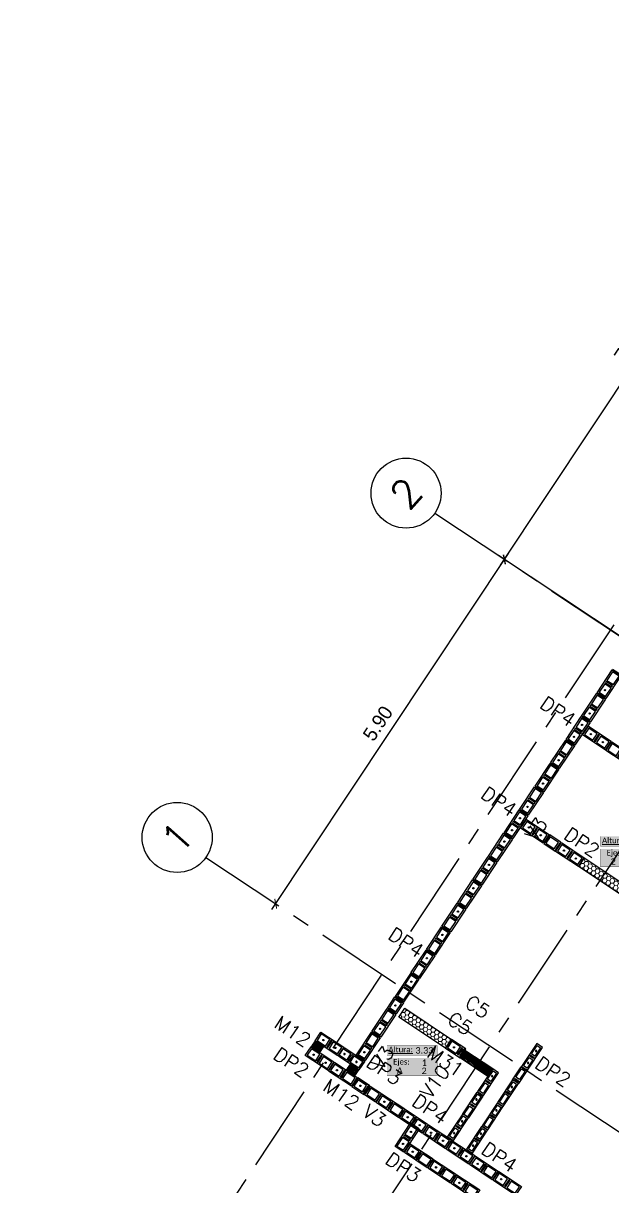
# Model space of a CAD drawing. Header units: metres. Extents: x -32.5 to 8.2, y -20.5 to 12.4.
# Drawn here: x -31.72 to -23.32, y -7.75 to 8.84 of the extents above; entities that cross this region are included whole.
import ezdxf
from ezdxf.enums import TextEntityAlignment as Align
from ezdxf.xclip import XClip

# ---------------------------------------------------------------- set-up
doc = ezdxf.new("R2010")
doc.units = ezdxf.units.M
doc.header["$XCLIPFRAME"] = 2
doc.linetypes.add('CENTER', pattern=[2, 1.25, -0.25, 0.25, -0.25])
for name, color, linetype in [('BLOKS 008', 8, 'Continuous'), ('l1', 1, 'Continuous'), ('MOCHETAS 004', 4, 'Continuous'), ('N2 Muro de 15cm - Vano puerta', 2, 'Continuous'), ('S-cotas 001', 1, 'Continuous'), ('S-eje 002', 2, 'Continuous'), ('S-ejes 008', 8, 'CENTER'), ('S-hatch 002', 2, 'Continuous'), ('S-text 003', 3, 'Continuous'), ('S-text 006', 6, 'Continuous'), ('TEX5', 4, 'Continuous')]:
    doc.layers.add(name, color=color, linetype=linetype)
doc.styles.add('carlos mini 02', font='calibri.ttf')
doc.styles.add('ROMANS', font='romans')
doc.styles.add('ROTULOS', font='GOTHIC.TTF')
doc.dimstyles.new('DIM_100_2', dxfattribs={"dimtxt": 0.2, "dimasz": 0.1, "dimexe": 0.1, "dimexo": 0.1, "dimgap": 0.15, "dimtad": 0, "dimzin": 0, "dimdsep": 46, "dimtxsty": 'ROTULOS', "dimblk": 'ARCHTICK', "dimcen": 0.1, "dimdle": 0.1, "dimclrd": 256, "dimclre": 256, "dimclrt": 1, "dimaunit": 1, "dimadec": 3, "dimazin": 0, "dimtfac": 1, "dimtix": 1, "dimtmove": 2, "dimatfit": 0, "dimldrblk": 'FLECHA', "dimfxl": 0.25, "dimtvp": 1, "dimtolj": 1, "dimtzin": 0, "dimlwd": -1, "dimlwe": -1, "dimarcsym": 0})
pattern_1 = [(356.3867, (-0.585994, 0.38952), (0.0492632, 0.02444025), [0.03175, -0.0635]), (116.3867, (-0.585994, 0.38952), (-0.04579747, 0.03044304), [0.03175, -0.0635]), (56.3867, (-0.585994, 0.38952), (0.0034657, 0.0548833), [-0.0635, 0.03175])]

# ---------------------------------------------------------------- blocks, each defined once
blk = doc.blocks.new('*U15')
for points in [[(-0.075, 0.4), (0.075, 0.4), (0.075, 0.01), (-0.075, 0.01)], [(0.055, 0.38), (-0.055, 0.38), (-0.055, 0.235), (0.055, 0.235)], [(0.055, 0.215), (-0.055, 0.215), (-0.055, 0.195), (0.055, 0.195)], [(0.055, 0.175), (-0.055, 0.175), (-0.055, 0.03), (0.055, 0.03)]]:
    blk.add_lwpolyline(points, close=True)
at = {"color": 251}
blk.add_lwpolyline([(-0.075, 0), (0.075, 0)], dxfattribs=at)
at = {"color": 3}
for centre in [(0, 0.307), (0, 0.102)]:
    blk.add_circle(centre, 0.00953, dxfattribs=at)
blk = doc.blocks.new('*U86')
for points in [[(-0.075, 0.4), (0.075, 0.4), (0.075, 0.01), (-0.075, 0.01)], [(0.055, 0.38), (-0.055, 0.38), (-0.055, 0.235), (0.055, 0.235)], [(0.055, 0.215), (-0.055, 0.215), (-0.055, 0.195), (0.055, 0.195)], [(0.055, 0.175), (-0.055, 0.175), (-0.055, 0.03), (0.055, 0.03)]]:
    blk.add_lwpolyline(points, close=True)
at = {"color": 251}
blk.add_lwpolyline([(-0.075, 0), (0.075, 0)], dxfattribs=at)
at = {"color": 3}
blk.add_circle((0, 0.307), 0.00953, dxfattribs=at)
blk = doc.blocks.new('*U17')
for points in [[(-0.075, 0.4), (0.075, 0.4), (0.075, 0.01), (-0.075, 0.01)], [(0.055, 0.38), (-0.055, 0.38), (-0.055, 0.235), (0.055, 0.235)], [(0.055, 0.215), (-0.055, 0.215), (-0.055, 0.195), (0.055, 0.195)], [(0.055, 0.175), (-0.055, 0.175), (-0.055, 0.03), (0.055, 0.03)]]:
    blk.add_lwpolyline(points, close=True)
blk = doc.blocks.new('*U117')
for points in [[(-0.075, 0.4), (0.075, 0.4), (0.075, 0.01), (-0.075, 0.01)], [(0.055, 0.38), (-0.055, 0.38), (-0.055, 0.235), (0.055, 0.235)], [(0.055, 0.215), (-0.055, 0.215), (-0.055, 0.195), (0.055, 0.195)], [(0.055, 0.175), (-0.055, 0.175), (-0.055, 0.03), (0.055, 0.03)]]:
    blk.add_lwpolyline(points, close=True)
at = {"color": 251}
blk.add_lwpolyline([(-0.075, 0), (0.075, 0)], dxfattribs=at)
at = {"color": 3}
blk.add_circle((0, 0.102), 0.00953, dxfattribs=at)
blk = doc.blocks.new('*U387')
for points in [[(-0.075, 0.4), (0.075, 0.4), (0.075, 0.01), (-0.075, 0.01)], [(0.055, 0.38), (-0.055, 0.38), (-0.055, 0.235), (0.055, 0.235)], [(0.055, 0.215), (-0.055, 0.215), (-0.055, 0.195), (0.055, 0.195)], [(0.055, 0.175), (-0.055, 0.175), (-0.055, 0.03), (0.055, 0.03)]]:
    blk.add_lwpolyline(points, close=True)
at = {"color": 251}
blk.add_lwpolyline([(-0.075, 0), (0.075, 0)], dxfattribs=at)
at = {"color": 3}
for centre in [(0, 0.307), (0, 0.102)]:
    blk.add_circle(centre, 0.00953, dxfattribs=at)
blk = doc.blocks.new('*U390')
for points in [[(-0.075, 0.4), (0.075, 0.4), (0.075, 0.01), (-0.075, 0.01)], [(0.055, 0.38), (-0.055, 0.38), (-0.055, 0.235), (0.055, 0.235)], [(0.055, 0.215), (-0.055, 0.215), (-0.055, 0.195), (0.055, 0.195)], [(0.055, 0.175), (-0.055, 0.175), (-0.055, 0.03), (0.055, 0.03)]]:
    blk.add_lwpolyline(points, close=True)
at = {"color": 251}
blk.add_lwpolyline([(-0.075, 0), (0.075, 0)], dxfattribs=at)
at = {"color": 3}
for centre in [(0, 0.307), (0, 0.102)]:
    blk.add_circle(centre, 0.00953, dxfattribs=at)
blk = doc.blocks.new('*U389')
for points in [[(-0.075, 0.4), (0.075, 0.4), (0.075, 0.01), (-0.075, 0.01)], [(0.055, 0.38), (-0.055, 0.38), (-0.055, 0.235), (0.055, 0.235)], [(0.055, 0.215), (-0.055, 0.215), (-0.055, 0.195), (0.055, 0.195)], [(0.055, 0.175), (-0.055, 0.175), (-0.055, 0.03), (0.055, 0.03)]]:
    blk.add_lwpolyline(points, close=True)
at = {"color": 251}
blk.add_lwpolyline([(-0.075, 0), (0.075, 0)], dxfattribs=at)
at = {"color": 3}
for centre in [(0, 0.307), (0, 0.102)]:
    blk.add_circle(centre, 0.00953, dxfattribs=at)
blk = doc.blocks.new('*U126')
for points in [[(-0.075, 0.4), (0.075, 0.4), (0.075, 0.01), (-0.075, 0.01)], [(0.055, 0.38), (-0.055, 0.38), (-0.055, 0.235), (0.055, 0.235)], [(0.055, 0.215), (-0.055, 0.215), (-0.055, 0.195), (0.055, 0.195)], [(0.055, 0.175), (-0.055, 0.175), (-0.055, 0.03), (0.055, 0.03)]]:
    blk.add_lwpolyline(points, close=True)
at = {"color": 251}
blk.add_lwpolyline([(-0.075, 0), (0.075, 0)], dxfattribs=at)
at = {"color": 3}
blk.add_circle((0, 0.102), 0.00953, dxfattribs=at)
blk = doc.blocks.new('*U123')
for points in [[(-0.075, 0.4), (0.075, 0.4), (0.075, 0.01), (-0.075, 0.01)], [(0.055, 0.38), (-0.055, 0.38), (-0.055, 0.235), (0.055, 0.235)], [(0.055, 0.215), (-0.055, 0.215), (-0.055, 0.195), (0.055, 0.195)], [(0.055, 0.175), (-0.055, 0.175), (-0.055, 0.03), (0.055, 0.03)]]:
    blk.add_lwpolyline(points, close=True)
at = {"color": 251}
blk.add_lwpolyline([(-0.075, 0), (0.075, 0)], dxfattribs=at)
at = {"color": 3}
for centre in [(0, 0.307), (0, 0.102)]:
    blk.add_circle(centre, 0.00953, dxfattribs=at)
blk = doc.blocks.new('*U124')
for points in [[(-0.075, 0.4), (0.075, 0.4), (0.075, 0.01), (-0.075, 0.01)], [(0.055, 0.38), (-0.055, 0.38), (-0.055, 0.235), (0.055, 0.235)], [(0.055, 0.215), (-0.055, 0.215), (-0.055, 0.195), (0.055, 0.195)], [(0.055, 0.175), (-0.055, 0.175), (-0.055, 0.03), (0.055, 0.03)]]:
    blk.add_lwpolyline(points, close=True)
at = {"color": 3}
blk.add_circle((0, 0.307), 0.00953, dxfattribs=at)
blk = doc.blocks.new('*U125')
for points in [[(-0.075, 0.4), (0.075, 0.4), (0.075, 0.21), (-0.075, 0.21)], [(0.055, 0.38), (-0.055, 0.38), (-0.055, 0.235), (0.055, 0.235)]]:
    blk.add_lwpolyline(points, close=True)
at = {"color": 251}
blk.add_lwpolyline([(-0.075, 0.2), (0.075, 0.2)], dxfattribs=at)
blk.add_lwpolyline([(0.055, 0.21), (0.055, 0.215), (-0.055, 0.215), (-0.055, 0.21)])
blk = doc.blocks.new('*U131')
for points in [[(-0.075, 0.4), (0.075, 0.4), (0.075, 0.01), (-0.075, 0.01)], [(0.055, 0.38), (-0.055, 0.38), (-0.055, 0.235), (0.055, 0.235)], [(0.055, 0.215), (-0.055, 0.215), (-0.055, 0.195), (0.055, 0.195)], [(0.055, 0.175), (-0.055, 0.175), (-0.055, 0.03), (0.055, 0.03)]]:
    blk.add_lwpolyline(points, close=True)
at = {"color": 251}
blk.add_lwpolyline([(-0.075, 0), (0.075, 0)], dxfattribs=at)
at = {"color": 3}
for centre in [(0, 0.307), (0, 0.102)]:
    blk.add_circle(centre, 0.00953, dxfattribs=at)
blk = doc.blocks.new('*U134')
for points in [[(-0.075, 0.4), (0.075, 0.4), (0.075, 0.01), (-0.075, 0.01)], [(0.055, 0.38), (-0.055, 0.38), (-0.055, 0.235), (0.055, 0.235)], [(0.055, 0.215), (-0.055, 0.215), (-0.055, 0.195), (0.055, 0.195)], [(0.055, 0.175), (-0.055, 0.175), (-0.055, 0.03), (0.055, 0.03)]]:
    blk.add_lwpolyline(points, close=True)
at = {"color": 251}
blk.add_lwpolyline([(-0.075, 0), (0.075, 0)], dxfattribs=at)
at = {"color": 3}
blk.add_circle((0, 0.307), 0.00953, dxfattribs=at)
blk = doc.blocks.new('*U133')
for points in [[(-0.075, 0.4), (0.075, 0.4), (0.075, 0.21), (-0.075, 0.21)], [(0.055, 0.38), (-0.055, 0.38), (-0.055, 0.235), (0.055, 0.235)]]:
    blk.add_lwpolyline(points, close=True)
at = {"color": 251}
blk.add_lwpolyline([(-0.075, 0.2), (0.075, 0.2)], dxfattribs=at)
blk.add_lwpolyline([(0.055, 0.21), (0.055, 0.215), (-0.055, 0.215), (-0.055, 0.21)])
at = {"color": 3}
blk.add_circle((0, 0.307), 0.00953, dxfattribs=at)
blk = doc.blocks.new('*U135')
for points in [[(-0.075, 0.4), (0.075, 0.4), (0.075, 0.01), (-0.075, 0.01)], [(0.055, 0.38), (-0.055, 0.38), (-0.055, 0.235), (0.055, 0.235)], [(0.055, 0.215), (-0.055, 0.215), (-0.055, 0.195), (0.055, 0.195)], [(0.055, 0.175), (-0.055, 0.175), (-0.055, 0.03), (0.055, 0.03)]]:
    blk.add_lwpolyline(points, close=True)
at = {"color": 3}
blk.add_circle((0, 0.307), 0.00953, dxfattribs=at)
blk = doc.blocks.new('*U138')
for points in [[(-0.075, 0.4), (0.075, 0.4), (0.075, 0.01), (-0.075, 0.01)], [(0.055, 0.38), (-0.055, 0.38), (-0.055, 0.235), (0.055, 0.235)], [(0.055, 0.215), (-0.055, 0.215), (-0.055, 0.195), (0.055, 0.195)], [(0.055, 0.175), (-0.055, 0.175), (-0.055, 0.03), (0.055, 0.03)]]:
    blk.add_lwpolyline(points, close=True)
at = {"color": 251}
blk.add_lwpolyline([(-0.075, 0), (0.075, 0)], dxfattribs=at)
at = {"color": 3}
blk.add_circle((0, 0.102), 0.00953, dxfattribs=at)
blk = doc.blocks.new('*U351')
for points in [[(-0.075, 0.4), (0.075, 0.4), (0.075, 0.01), (-0.075, 0.01)], [(0.055, 0.38), (-0.055, 0.38), (-0.055, 0.235), (0.055, 0.235)], [(0.055, 0.215), (-0.055, 0.215), (-0.055, 0.195), (0.055, 0.195)], [(0.055, 0.175), (-0.055, 0.175), (-0.055, 0.03), (0.055, 0.03)]]:
    blk.add_lwpolyline(points, close=True)
at = {"color": 251}
blk.add_lwpolyline([(-0.075, 0), (0.075, 0)], dxfattribs=at)
at = {"color": 3}
blk.add_circle((0, 0.102), 0.00953, dxfattribs=at)
blk = doc.blocks.new('*U352')
for points in [[(-0.075, 0.4), (0.075, 0.4), (0.075, 0.01), (-0.075, 0.01)], [(0.055, 0.38), (-0.055, 0.38), (-0.055, 0.235), (0.055, 0.235)], [(0.055, 0.215), (-0.055, 0.215), (-0.055, 0.195), (0.055, 0.195)], [(0.055, 0.175), (-0.055, 0.175), (-0.055, 0.03), (0.055, 0.03)]]:
    blk.add_lwpolyline(points, close=True)
at = {"color": 251}
blk.add_lwpolyline([(-0.075, 0), (0.075, 0)], dxfattribs=at)
at = {"color": 3}
blk.add_circle((0, 0.102), 0.00953, dxfattribs=at)
blk = doc.blocks.new('*U353')
for points in [[(-0.075, 0.4), (0.075, 0.4), (0.075, 0.01), (-0.075, 0.01)], [(0.055, 0.38), (-0.055, 0.38), (-0.055, 0.235), (0.055, 0.235)], [(0.055, 0.215), (-0.055, 0.215), (-0.055, 0.195), (0.055, 0.195)], [(0.055, 0.175), (-0.055, 0.175), (-0.055, 0.03), (0.055, 0.03)]]:
    blk.add_lwpolyline(points, close=True)
at = {"color": 251}
blk.add_lwpolyline([(-0.075, 0), (0.075, 0)], dxfattribs=at)
at = {"color": 3}
blk.add_circle((0, 0.102), 0.00953, dxfattribs=at)
blk = doc.blocks.new('*U354')
for points in [[(-0.075, 0.4), (0.075, 0.4), (0.075, 0.01), (-0.075, 0.01)], [(0.055, 0.38), (-0.055, 0.38), (-0.055, 0.235), (0.055, 0.235)], [(0.055, 0.215), (-0.055, 0.215), (-0.055, 0.195), (0.055, 0.195)], [(0.055, 0.175), (-0.055, 0.175), (-0.055, 0.03), (0.055, 0.03)]]:
    blk.add_lwpolyline(points, close=True)
at = {"color": 251}
blk.add_lwpolyline([(-0.075, 0), (0.075, 0)], dxfattribs=at)
at = {"color": 3}
blk.add_circle((0, 0.102), 0.00953, dxfattribs=at)
blk = doc.blocks.new('*U355')
for points in [[(-0.075, 0.4), (0.075, 0.4), (0.075, 0.01), (-0.075, 0.01)], [(0.055, 0.38), (-0.055, 0.38), (-0.055, 0.235), (0.055, 0.235)], [(0.055, 0.215), (-0.055, 0.215), (-0.055, 0.195), (0.055, 0.195)], [(0.055, 0.175), (-0.055, 0.175), (-0.055, 0.03), (0.055, 0.03)]]:
    blk.add_lwpolyline(points, close=True)
at = {"color": 251}
blk.add_lwpolyline([(-0.075, 0), (0.075, 0)], dxfattribs=at)
at = {"color": 3}
blk.add_circle((0, 0.102), 0.00953, dxfattribs=at)
blk = doc.blocks.new('*U140')
for points in [[(-0.075, 0.4), (0.075, 0.4), (0.075, 0.01), (-0.075, 0.01)], [(0.055, 0.38), (-0.055, 0.38), (-0.055, 0.235), (0.055, 0.235)], [(0.055, 0.215), (-0.055, 0.215), (-0.055, 0.195), (0.055, 0.195)], [(0.055, 0.175), (-0.055, 0.175), (-0.055, 0.03), (0.055, 0.03)]]:
    blk.add_lwpolyline(points, close=True)
at = {"color": 251}
blk.add_lwpolyline([(-0.075, 0), (0.075, 0)], dxfattribs=at)
at = {"color": 3}
for centre in [(0, 0.307), (0, 0.102)]:
    blk.add_circle(centre, 0.00953, dxfattribs=at)
blk = doc.blocks.new('*U139')
for points in [[(-0.075, 0.4), (0.075, 0.4), (0.075, 0.01), (-0.075, 0.01)], [(0.055, 0.38), (-0.055, 0.38), (-0.055, 0.235), (0.055, 0.235)], [(0.055, 0.215), (-0.055, 0.215), (-0.055, 0.195), (0.055, 0.195)], [(0.055, 0.175), (-0.055, 0.175), (-0.055, 0.03), (0.055, 0.03)]]:
    blk.add_lwpolyline(points, close=True)
at = {"color": 251}
blk.add_lwpolyline([(-0.075, 0), (0.075, 0)], dxfattribs=at)
at = {"color": 3}
blk.add_circle((0, 0.307), 0.00953, dxfattribs=at)
blk = doc.blocks.new('*U141')
for points in [[(-0.075, 0.4), (0.075, 0.4), (0.075, 0.01), (-0.075, 0.01)], [(0.055, 0.38), (-0.055, 0.38), (-0.055, 0.235), (0.055, 0.235)], [(0.055, 0.215), (-0.055, 0.215), (-0.055, 0.195), (0.055, 0.195)], [(0.055, 0.175), (-0.055, 0.175), (-0.055, 0.03), (0.055, 0.03)]]:
    blk.add_lwpolyline(points, close=True)
at = {"color": 251}
blk.add_lwpolyline([(-0.075, 0), (0.075, 0)], dxfattribs=at)
at = {"color": 3}
for centre in [(0, 0.307), (0, 0.102)]:
    blk.add_circle(centre, 0.00953, dxfattribs=at)
blk = doc.blocks.new('*U143')
for points in [[(-0.075, 0.4), (0.075, 0.4), (0.075, 0.01), (-0.075, 0.01)], [(0.055, 0.38), (-0.055, 0.38), (-0.055, 0.235), (0.055, 0.235)], [(0.055, 0.215), (-0.055, 0.215), (-0.055, 0.195), (0.055, 0.195)], [(0.055, 0.175), (-0.055, 0.175), (-0.055, 0.03), (0.055, 0.03)]]:
    blk.add_lwpolyline(points, close=True)
at = {"color": 3}
blk.add_circle((0, 0.307), 0.00953, dxfattribs=at)
blk = doc.blocks.new('*U321')
for points in [[(-0.05, 0.4), (0.05, 0.4), (0.05, 0.01), (-0.05, 0.01)], [(0.03, 0.38), (-0.03, 0.38), (-0.03, 0.235), (0.03, 0.235)], [(0.03, 0.215), (-0.03, 0.215), (-0.03, 0.195), (0.03, 0.195)], [(0.03, 0.175), (-0.03, 0.175), (-0.03, 0.03), (0.03, 0.03)]]:
    blk.add_lwpolyline(points, close=True)
at = {"color": 251}
blk.add_lwpolyline([(-0.05, 0), (0.05, 0)], dxfattribs=at)
at = {"color": 3}
for centre in [(0, 0.307), (0, 0.102)]:
    blk.add_circle(centre, 0.00953, dxfattribs=at)
blk = doc.blocks.new('*U322')
for points in [[(-0.05, 0.4), (0.05, 0.4), (0.05, 0.01), (-0.05, 0.01)], [(0.03, 0.38), (-0.03, 0.38), (-0.03, 0.235), (0.03, 0.235)], [(0.03, 0.215), (-0.03, 0.215), (-0.03, 0.195), (0.03, 0.195)], [(0.03, 0.175), (-0.03, 0.175), (-0.03, 0.03), (0.03, 0.03)]]:
    blk.add_lwpolyline(points, close=True)
at = {"color": 251}
blk.add_lwpolyline([(-0.05, 0), (0.05, 0)], dxfattribs=at)
at = {"color": 3}
blk.add_circle((0, 0.307), 0.00953, dxfattribs=at)
blk = doc.blocks.new('*U323')
for points in [[(-0.05, 0.4), (0.05, 0.4), (0.05, 0.01), (-0.05, 0.01)], [(0.03, 0.38), (-0.03, 0.38), (-0.03, 0.235), (0.03, 0.235)], [(0.03, 0.215), (-0.03, 0.215), (-0.03, 0.195), (0.03, 0.195)], [(0.03, 0.175), (-0.03, 0.175), (-0.03, 0.03), (0.03, 0.03)]]:
    blk.add_lwpolyline(points, close=True)
at = {"color": 251}
blk.add_lwpolyline([(-0.05, 0), (0.05, 0)], dxfattribs=at)
at = {"color": 3}
blk.add_circle((0, 0.307), 0.00953, dxfattribs=at)
blk = doc.blocks.new('*U349')
for points in [[(-0.05, 0.4), (0.05, 0.4), (0.05, 0.01), (-0.05, 0.01)], [(0.03, 0.38), (-0.03, 0.38), (-0.03, 0.235), (0.03, 0.235)], [(0.03, 0.215), (-0.03, 0.215), (-0.03, 0.195), (0.03, 0.195)], [(0.03, 0.175), (-0.03, 0.175), (-0.03, 0.03), (0.03, 0.03)]]:
    blk.add_lwpolyline(points, close=True)
at = {"color": 251}
blk.add_lwpolyline([(-0.05, 0), (0.05, 0)], dxfattribs=at)
at = {"color": 3}
for centre in [(0, 0.307), (0, 0.102)]:
    blk.add_circle(centre, 0.00953, dxfattribs=at)
blk = doc.blocks.new('*U350')
for points in [[(-0.05, 0.4), (0.05, 0.4), (0.05, 0.01), (-0.05, 0.01)], [(0.03, 0.38), (-0.03, 0.38), (-0.03, 0.235), (0.03, 0.235)], [(0.03, 0.215), (-0.03, 0.215), (-0.03, 0.195), (0.03, 0.195)], [(0.03, 0.175), (-0.03, 0.175), (-0.03, 0.03), (0.03, 0.03)]]:
    blk.add_lwpolyline(points, close=True)
at = {"color": 251}
blk.add_lwpolyline([(-0.05, 0), (0.05, 0)], dxfattribs=at)
at = {"color": 3}
blk.add_circle((0, 0.102), 0.00953, dxfattribs=at)
blk = doc.blocks.new('_ArchTick')
at = {"color": 0, "linetype": 'ByBlock', "lineweight": -2, "const_width": 0.15}
blk.add_lwpolyline([(-0.5, -0.5), (0.5, 0.5)], dxfattribs=at)
blk = doc.blocks.new('*D338')
at = {"layer": 'Defpoints', "color": 0, "transparency": 16777216}
for p in [(-19.132, 5.9), (-24.854, 1.191), (-23.046, -0.007)]:
    blk.add_point(p, dxfattribs=at)
at = {"layer": 'l1', "transparency": 16777216}
for p, q in [((-20.885, 7.181), (-24.909, 1.108)), ((-19.216, 5.955), (-21.024, 7.153)), ((-23.129, 0.049), (-24.937, 1.247))]:
    blk.add_line(p, q, dxfattribs=at)
at = {"layer": 'l1', "linetype": 'ByBlock', "transparency": 16777216, "xscale": 0.1, "yscale": 0.1, "zscale": 0.1}
for p, rotation in [((-20.941, 7.098), 56.47439606286956), ((-24.854, 1.191), 236.4743960628695)]:
    blk.add_blockref('_ArchTick', p, dxfattribs=dict(at, rotation=rotation))
at = {"layer": 'l1', "color": 1, "transparency": 16777216, "insert": (-23.072, 4.261), "char_height": 0.2, "attachment_point": 5, "rotation": 56.4744, "style": 'ROTULOS'}
blk.add_mtext('\\A1;7.09', dxfattribs=at)
blk = doc.blocks.new('FLECHA')
h = blk.add_hatch(color=256)
edge = h.paths.add_edge_path()
edge.add_line((-0.76, -0.72), (-0.35, 0))
edge.add_line((-0.35, 0), (-0.76, 0.72))
edge.add_arc((-0.63, 0.79), 0.15, 30, 210, ccw=False)
edge.add_line((-0.5, 0.87), (0, 0))
edge.add_line((0, 0), (-0.5, -0.87))
edge.add_arc((-0.63, -0.79), 0.15, 150, 330, ccw=False)
blk.add_line((-0.35, 0), (-1.83, 0))
blk.add_lwpolyline([(-0.76, -0.72), (-0.35, 0), (-0.76, 0.72, -1), (-0.5, 0.87), (0, 0), (-0.5, -0.87, -1)], format="xyb", close=True)
blk = doc.blocks.new('*U317')
for points in [[(-0.05, 0.4), (0.05, 0.4), (0.05, 0.01), (-0.05, 0.01)], [(0.03, 0.38), (-0.03, 0.38), (-0.03, 0.235), (0.03, 0.235)], [(0.03, 0.215), (-0.03, 0.215), (-0.03, 0.195), (0.03, 0.195)], [(0.03, 0.175), (-0.03, 0.175), (-0.03, 0.03), (0.03, 0.03)]]:
    blk.add_lwpolyline(points, close=True)
at = {"color": 251}
blk.add_lwpolyline([(-0.05, 0), (0.05, 0)], dxfattribs=at)
at = {"color": 3}
blk.add_circle((0, 0.307), 0.00953, dxfattribs=at)
blk = doc.blocks.new('*U386')
for points in [[(-0.075, 0.4), (0.075, 0.4), (0.075, 0.01), (-0.075, 0.01)], [(0.055, 0.38), (-0.055, 0.38), (-0.055, 0.235), (0.055, 0.235)], [(0.055, 0.215), (-0.055, 0.215), (-0.055, 0.195), (0.055, 0.195)], [(0.055, 0.175), (-0.055, 0.175), (-0.055, 0.03), (0.055, 0.03)]]:
    blk.add_lwpolyline(points, close=True)
at = {"color": 251}
blk.add_lwpolyline([(-0.075, 0), (0.075, 0)], dxfattribs=at)
at = {"color": 3}
for centre in [(0, 0.307), (0, 0.102)]:
    blk.add_circle(centre, 0.00953, dxfattribs=at)
blk = doc.blocks.new('*D488')
at = {"layer": 'Defpoints', "color": 0, "transparency": 16777216}
for p in [(-24.848, 1.191), (-24.848, 1.191), (-28.114, -3.723)]:
    blk.add_point(p, dxfattribs=at)
at = {"layer": 'S-cotas 001', "transparency": 16777216}
blk.add_line((-28.169, -3.806), (-24.793, 1.274), dxfattribs=at)
at = {"layer": 'S-cotas 001', "transparency": 16777216, "xscale": 0.1, "yscale": 0.1, "zscale": 0.1}
for p, rotation in [((-24.848, 1.191), 56.39683943140062), ((-28.114, -3.723), 236.3968394314006)]:
    blk.add_blockref('_ArchTick', p, dxfattribs=dict(at, rotation=rotation))
at = {"layer": 'S-cotas 001', "color": 1, "transparency": 16777216, "insert": (-26.656, -1.15), "char_height": 0.2, "attachment_point": 5, "rotation": 56.3968, "style": 'ROTULOS'}
blk.add_mtext('\\A1;5.90', dxfattribs=at)
blk = doc.blocks.new('*U885')
at = {"ltscale": 0.02}
h = blk.add_hatch(color=251, dxfattribs=at)
h.dxf.hatch_style = 1
h.paths.add_polyline_path([(0.238, 0.319), (0.858, 0.319), (0.858, 0.199), (0.238, 0.199)])
h = blk.add_hatch(color=251, dxfattribs=at)
h.dxf.hatch_style = 1
h.paths.add_polyline_path([(0.238, 0.163), (0.858, 0.163), (0.858, -0.057), (0.238, -0.057)])
at = {"linetype": 'Continuous', "lineweight": 0}
h = blk.add_hatch(dxfattribs=at)
h.set_pattern_fill('HONEY', color=256, scale=0.01, angle=-3.6133, style=0)
h.set_pattern_definition(pattern_1)
h.paths.add_polyline_path([(0.541, -0.438), (0.613, -0.33), (0.036, 0.054), (-0.036, -0.054)])
at = {"color": 18, "linetype": 'Continuous', "lineweight": -3, "true_color": 0x000000, "const_width": 0.003}
for points in [[(0.238, 0.319), (0.858, 0.319), (0.858, 0.199), (0.238, 0.199)], [(0.238, 0.163), (0.858, 0.163), (0.858, -0.057), (0.238, -0.057)]]:
    blk.add_lwpolyline(points, close=True, dxfattribs=at)
blk.add_lwpolyline([(-0.036, -0.054), (0.036, 0.054), (0.613, -0.33), (0.541, -0.438)], close=True)
at = {"color": 7, "linetype": 'Continuous', "lineweight": 0, "ltscale": 0.02, "char_height": 0.07, "width": 0.53412, "attachment_point": 1, "style": 'carlos mini 02'}
for s, insert in [('{\\LAltura:}', (0.257, 0.304)), ('Ejes:', (0.313, 0.152))]:
    blk.add_mtext(s, dxfattribs=dict(at, insert=insert))
at = {"linetype": 'Continuous', "lineweight": 0, "style": 'carlos mini 02'}
blk.add_attdef('AL.TU', text='', height=0.08, dxfattribs=at).set_placement((0.701, 0.218), align=Align.CENTER)
for tag, p in [('EP2', (0.7, 0.106)), ('EP1', (0.396, 0.008)), ('EP3', (0.697, 0.005))]:
    blk.add_attdef(tag, text='', height=0.08, dxfattribs=at).set_placement(p, align=Align.MIDDLE_CENTER)
blk = doc.blocks.new('*U906')
at = {"linetype": 'Continuous', "lineweight": 0}
h = blk.add_hatch(dxfattribs=at)
h.set_pattern_fill('HONEY', color=256, scale=0.01, angle=-3.6133, style=0)
h.set_pattern_definition(pattern_1)
h.paths.add_polyline_path([(0.541, -0.438), (0.613, -0.33), (0.036, 0.054), (-0.036, -0.054)])
at = {"ltscale": 0.02}
h = blk.add_hatch(color=251, dxfattribs=at)
h.dxf.hatch_style = 1
h.paths.add_polyline_path([(-0.184, -0.405), (0.436, -0.405), (0.436, -0.525), (-0.184, -0.525)])
h = blk.add_hatch(color=251, dxfattribs=at)
h.dxf.hatch_style = 1
h.paths.add_polyline_path([(-0.184, -0.561), (0.436, -0.561), (0.436, -0.781), (-0.184, -0.781)])
blk.add_lwpolyline([(-0.036, -0.054), (0.036, 0.054), (0.613, -0.33), (0.541, -0.438)], close=True)
at = {"color": 18, "linetype": 'Continuous', "lineweight": -3, "true_color": 0x000000, "const_width": 0.003}
for points in [[(-0.184, -0.405), (0.436, -0.405), (0.436, -0.525), (-0.184, -0.525)], [(-0.184, -0.561), (0.436, -0.561), (0.436, -0.781), (-0.184, -0.781)]]:
    blk.add_lwpolyline(points, close=True, dxfattribs=at)
at = {"color": 7, "linetype": 'Continuous', "lineweight": 0, "ltscale": 0.02, "char_height": 0.07, "width": 0.53412, "attachment_point": 1, "style": 'carlos mini 02'}
for s, insert in [('{\\LAltura:}', (-0.166, -0.42)), ('Ejes:', (-0.109, -0.572))]:
    blk.add_mtext(s, dxfattribs=dict(at, insert=insert))
at = {"linetype": 'Continuous', "lineweight": 0, "style": 'carlos mini 02'}
blk.add_attdef('AL.TU', text='', height=0.08, dxfattribs=at).set_placement((0.278, -0.506), align=Align.CENTER)
for tag, p in [('EP1', (-0.026, -0.716)), ('EP3', (0.275, -0.719)), ('EP2', (0.278, -0.618))]:
    blk.add_attdef(tag, text='', height=0.08, dxfattribs=at).set_placement(p, align=Align.MIDDLE_CENTER)

msp = doc.modelspace()

# ---------------------------------------------------------------- hatches: boundary and pattern name
at = {"layer": 'S-hatch 002'}
h = msp.add_hatch(dxfattribs=at)
h.set_pattern_fill('ANSI31', color=256, scale=0.005)
h.set_pattern_definition([(45, (-3.168913, -0.240762), (-0.01122532, 0.01122532), [])])
h.paths.add_polyline_path([(-27.609, -5.765), (-27.484, -5.849), (-27.427, -5.763), (-27.552, -5.68)])
h = msp.add_hatch(dxfattribs=at)
h.set_pattern_fill('ANSI31', color=256, scale=0.005, angle=90)
h.set_pattern_definition([(135, (-31.181556, 18.811663), (-0.01122532, -0.01122532), [])])
h.paths.add_polyline_path([(-25.483, -5.921), (-25.295, -6.046), (-25.226, -5.942), (-25.414, -5.817)])
h.paths.add_polyline_path([(-25.295, -6.046), (-25.087, -6.185), (-25.018, -6.081), (-25.226, -5.942)])
h = msp.add_hatch(dxfattribs=at)
h.set_pattern_fill('ANSI31', color=256, scale=0.005)
h.set_pattern_definition([(45, (-2.668276, -0.57356), (-0.01122532, 0.01122532), [])])
h.paths.add_polyline_path([(-27.108, -6.098), (-26.983, -6.181), (-26.926, -6.095), (-27.051, -6.012)])

# ---------------------------------------------------------------- linework, layer by layer
at = {"layer": 'MOCHETAS 004'}
for points in [[(-27.427, -5.763), (-27.552, -5.68), (-27.609, -5.765), (-27.484, -5.849)], [(-26.926, -6.095), (-27.051, -6.012), (-27.108, -6.098), (-26.983, -6.181)]]:
    msp.add_lwpolyline(points, close=True, dxfattribs=at)
msp.add_lwpolyline([(-25.087, -6.185), (-25.018, -6.081), (-25.414, -5.817), (-25.483, -5.921), (-25.087, -6.185)], dxfattribs=at)
at = {"layer": 'S-eje 002'}
for centre in [(-26.254, 2.137), (-29.52, -2.777)]:
    msp.add_circle(centre, 0.5, dxfattribs=at)
at = {"layer": 'S-ejes 008'}
for p, q in [((-31.716, -12.452), (-17.588, 8.844)), ((-30.175, -13.476), (-17.011, 6.369)), ((-25.843, 1.852), (-12.577, -6.966)), ((-29.109, -3.062), (-15.844, -11.879))]:
    msp.add_line(p, q, dxfattribs=at)

# ---------------------------------------------------------------- block references
at = {"layer": 'BLOKS 008'}
for name, p, rotation in [('*U139', (-23.244, -0.42), 146.3862377185811), ('*U139', (-23.465, -0.753), 146.3862377185811), ('*U141', (-23.686, -1.086), 146.3862377185811), ('*U15', (-23.702, -1.246), 236.386788124138), ('*U139', (-23.908, -1.42), 146.3862377185811), ('*U86', (-23.369, -1.468), 236.386788124138), ('*U139', (-24.129, -1.753), 146.3862377185811), ('*U139', (-24.351, -2.086), 146.3862377185811), ('*U140', (-24.572, -2.419), 146.3862377185811), ('*U15', (-24.587, -2.577), 236.386788124138), ('*U355', (-24.794, -2.752), 146.3862377185811), ('*U15', (-24.087, -2.909), 236.386788124138), ('*U354', (-25.015, -3.085), 146.3862377185811), ('*U353', (-25.236, -3.418), 146.3862377185811), ('*U352', (-25.458, -3.751), 146.3862377185811), ('*U351', (-25.679, -4.085), 146.3862377185811), ('*U138', (-25.901, -4.418), 146.3862377185811), ('*U133', (-26.236, -4.921), 146.3852234240132), ('*U134', (-26.457, -5.254), 146.3862377185811), ('*U123', (-27.177, -5.839), 56.38678812413792), ('*U134', (-26.679, -5.588), 146.3862377185811), ('*U123', (-27.317, -6.049), 56.38678812413792), ('*U126', (-27.325, -6.044), 236.386788124138), ('*U125', (-26.981, -6.272), 236.386788124138), ('*U117', (-26.648, -6.494), 236.386788124138), ('*U387', (-26.315, -6.715), 236.386788124138), ('*U386', (-26.127, -6.896), 146.3862377185811), ('*U389', (-25.982, -6.937), 236.386788124138), ('*U390', (-25.649, -7.158), 236.386788124138), ('*U117', (-26.244, -7.208), 236.386788124138), ('*U117', (-25.911, -7.43), 236.386788124138), ('*U117', (-25.316, -7.38), 236.386788124138), ('*U117', (-25.578, -7.651), 236.386788124138), ('*U117', (-24.982, -7.601), 236.386788124138)]:
    msp.add_blockref(name, p, dxfattribs=dict(at, rotation=rotation))
ref = msp.add_blockref('*U17', (-23.912, -3.025), dxfattribs=dict(at, rotation=56.38678812413904))
XClip(ref).set_block_clipping_path([(-0.0749999999, 0.2100362511), (0.0749930803, 0.3995034581)])
ref = msp.add_blockref('*U135', (-26.349, -5.092), dxfattribs=dict(at, rotation=326.3931507188199))
XClip(ref).set_block_clipping_path([(-0.0749999999, 0.0051935469), (0.0749801855, 0.4)])
ref = msp.add_blockref('*U131', (-27.218, -5.812), dxfattribs=dict(at, xscale=-1, rotation=236.3853413338113))
XClip(ref).set_block_clipping_path([(-0.0749999999, 0.0488409304), (0.0749970322, 0.4)])
ref = msp.add_blockref('*U143', (-25.314, -5.944), dxfattribs=dict(at, rotation=56.38678812413904))
XClip(ref).set_block_clipping_path([(-0.0749998022, 0.1537550657), (0.074999664, 0.4)])
at = {"layer": 'BLOKS 008', "xscale": -1, "rotation": 326.4066702104715}
for name, p in [('*U349', (-24.569, -6.081)), ('*U323', (-25.197, -6.441)), ('*U323', (-24.913, -6.597)), ('*U322', (-25.134, -6.93)), ('*U321', (-25.625, -7.084)), ('*U321', (-25.355, -7.263))]:
    msp.add_blockref(name, p, dxfattribs=at)
at = {"layer": 'BLOKS 008'}
ref = msp.add_blockref('*U350', (-24.791, -6.414), dxfattribs=dict(at, xscale=-1, rotation=326.4066702104719))
XClip(ref).set_block_clipping_path([(-0.0494838911, 0.179928928), (0.0499999999, 0.4)])
ref = msp.add_blockref('*U124', (-26.651, -6.492), dxfattribs=dict(at, rotation=56.38678812413904))
XClip(ref).set_block_clipping_path([(-0.0749999999, 0.196690397), (0.0753534082, 0.4)])
ref = msp.add_blockref('*U317', (-25.419, -6.774), dxfattribs=dict(at, xscale=-1, rotation=326.4066702104719))
XClip(ref).set_block_clipping_path([(-0.0500694258, 0.0279831066), (0.0499999999, 0.4)])
at = {"layer": 'N2 Muro de 15cm - Vano puerta', "xscale": 1.153846153850459, "yscale": 1.153846153850459, "zscale": 1.153846153850459, "rotation": 4.336753533296449e-05}
for name, p, values in [('*U885', (-23.754, -3.13), {'AL.TU': '3.33', 'EP1': '2', 'EP2': 'B', 'EP3': 'C'}), ('*U906', (-26.313, -5.279), {'AL.TU': '3.33', 'EP1': 'A', 'EP2': '1', 'EP3': '2'})]:
    msp.add_blockref(name, p, dxfattribs=at).add_auto_attribs(values)

# ---------------------------------------------------------------- texts
at = {"style": 'ROMANS'}
for s, rotation, p in [('V3', 53.5242, (-24.415, -2.847)), ('V3', 53.5242, (-26.603, -6.109)), ('V10', 53.5242, (-25.909, -6.521)), ('V3', 323.2187, (-26.895, -6.733))]:
    msp.add_text(s, height=0.2, rotation=rotation, dxfattribs=at).set_placement(p)
msp.add_text('C5', height=0.2, rotation=325.5816, dxfattribs=at).set_placement((-25.144, -5.379), align=Align.RIGHT)
at = {"layer": 'S-text 003', "style": 'ROMANS'}
for s, p in [('DP4', (-23.922, -1.212)), ('DP4', (-24.765, -2.498)), ('DP2', (-23.58, -3.079)), ('DP4', (-26.089, -4.509)), ('M12', (-27.701, -5.783)), ('DP2', (-27.727, -6.219)), ('M31', (-25.522, -6.208)), ('DP3', (-26.401, -6.33)), ('DP2', (-23.993, -6.351)), ('M12', (-27.007, -6.683)), ('DP4', (-25.748, -6.887)), ('DP4', (-24.759, -7.573)), ('DP3', (-26.129, -7.717))]:
    msp.add_text(s, height=0.2, rotation=325.8929, dxfattribs=at).set_placement(p, align=Align.RIGHT)
at = {"layer": 'S-text 006', "style": 'ROMANS'}
for s, p in [('2', (-26.254, 2.137)), ('1', (-29.52, -2.777))]:
    msp.add_text(s, height=0.4, rotation=48.0138, dxfattribs=at).set_placement(p, align=Align.MIDDLE)
at = {"layer": 'TEX5', "style": 'ROMANS'}
msp.add_text('C5', height=0.2, rotation=325.5816, dxfattribs=at).set_placement((-25.395, -5.617), align=Align.RIGHT)

# ---------------------------------------------------------------- dimensions: what is measured, and where the dimension line sits
at = {"layer": 'l1'}
dim = msp.add_aligned_dim(p1=(-19.132, 5.9), p2=(-23.046, -0.007), distance=-2.169, dimstyle='DIM_100_2', dxfattribs=at)
dim.commit()
dim.dimension.update_dxf_attribs({"geometry": '*D338', "text_midpoint": (-23.072, 4.261)})
at = {"layer": 'S-cotas 001'}
dim = msp.add_aligned_dim(p1=(-28.114, -3.723), p2=(-24.848, 1.191), distance=0, dimstyle='DIM_100_2', dxfattribs=at)
dim.commit()
dim.dimension.update_dxf_attribs({"geometry": '*D488', "text_midpoint": (-26.656, -1.15)})

doc.saveas('drawing.dxf')
